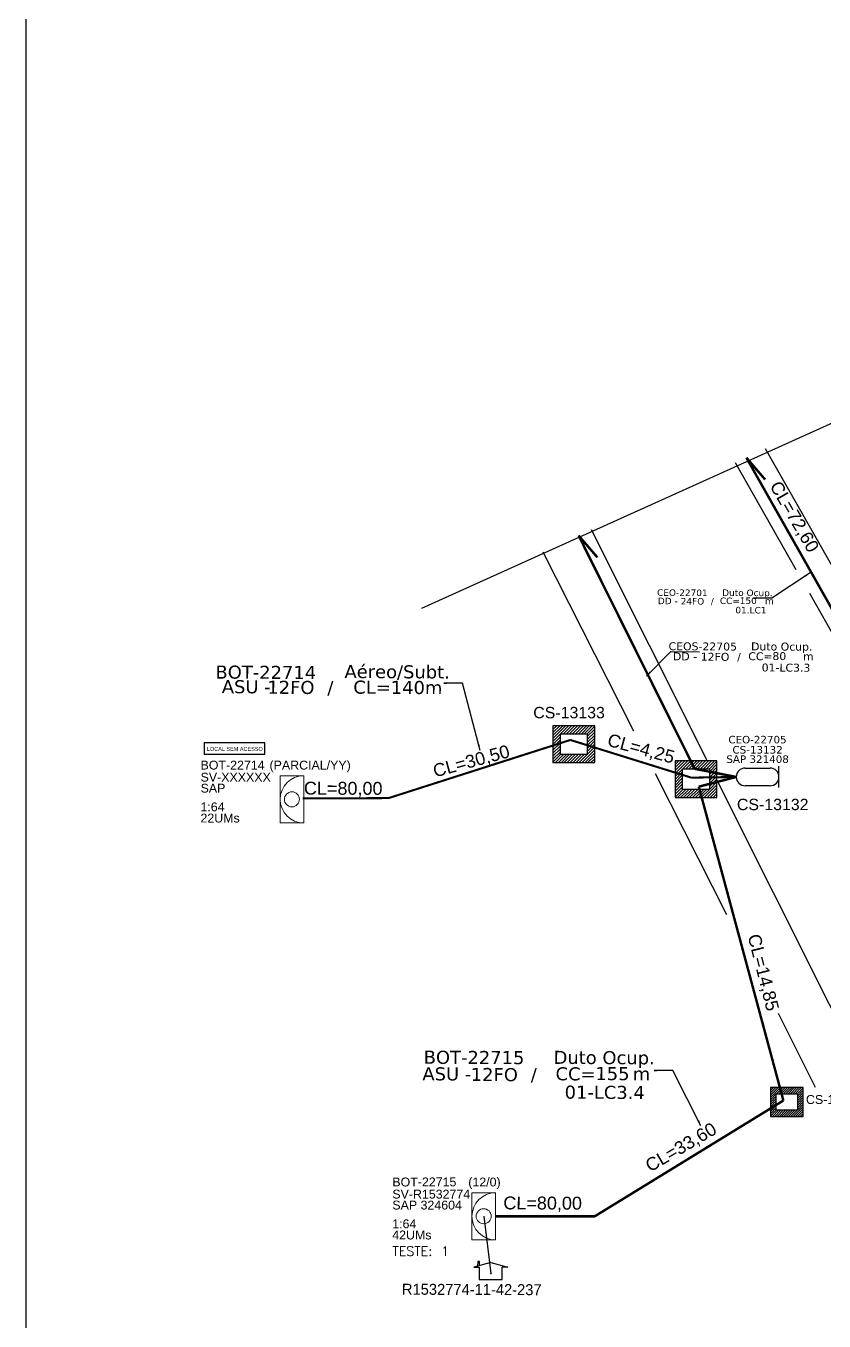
# Model space of a CAD drawing. Header units: inches. Extents: x -143605 to -141670, y 187277 to 187871.
# Drawn here: x -143604.9 to -143468.4, y 187475.1 to 187696.7 of the extents above; entities that cross this region are included whole.
import ezdxf
from ezdxf.enums import TextEntityAlignment as Align

# ---------------------------------------------------------------- set-up
doc = ezdxf.new("R2010")
doc.units = ezdxf.units.IN
doc.header["$MEASUREMENT"] = 0
for name, color, linetype in [('10.0-Cartográfico', 252, 'Continuous'), ('10.1-Caixas Subterrâneas', 5, 'Continuous'), ('20.4-CEOS', 1, 'Continuous'), ('20.5-CEO', 1, 'Continuous'), ('CAP a instalar', 1, 'Continuous'), ('label_cabos', 7, 'Continuous'), ('Meio Fio', 7, 'Continuous'), ('Metragem', 92, 'Continuous'), ('Surveys Casinhas', 7, 'Continuous'), ('Surveys legendas', 7, 'Continuous')]:
    doc.layers.add(name, color=color, linetype=linetype)
doc.layers.add("20.0-LEGENDA DOS CDO'S", color=1, linetype='Continuous', lineweight=0)
doc.layers.add('20.1-CDO_INTERIOR', color=1, linetype='Continuous', lineweight=0)
doc.styles.add('ARIAL', font='arial.ttf')
doc.styles.add('DIGICADE', font='arial.ttf')
doc.styles.add('ROMANS', font='ROMANS.SHX', dxfattribs={"height": 2.5})
doc.styles.add('siredit', font='verdana.ttf')
doc.dimstyles.new('CC', dxfattribs={"dimtxt": 1, "dimasz": 2, "dimexe": 0.18, "dimexo": 0.0625, "dimgap": 0.09, "dimtad": 0, "dimdec": 0, "dimrnd": 1, "dimzin": 0, "dimdsep": 46, "dimtxsty": 'siredit', "dimblk": 'NONE', "dimcen": 0, "dimse1": 1, "dimse2": 1, "dimsd1": 1, "dimsd2": 1, "dimclrt": 7, "dimadec": 0, "dimazin": 0, "dimtfac": 1, "dimtdec": 0, "dimtofl": 0, "dimtmove": 0, "dimatfit": 3, "dimfxl": 0, "dimtolj": 1, "dimtzin": 0, "dimarcsym": 0})

# ---------------------------------------------------------------- blocks, each defined once
blk = doc.blocks.new('SURVEY_SURVEY')
at = {"layer": 'Surveys Casinhas'}
for p, q in [((0, 0.000019), (-0.0000189, 0.0000135)), ((0, 0.000019), (0.0000189, 0.0000135)), ((0.0000126, 0.0000198), (0.0000146, 0.0000198)), ((0.0000126, 0.0000154), (0.0000126, 0.0000198)), ((0.0000146, 0.0000198), (0.0000146, 0.0000148)), ((-0.0000189, 0.0000135), (-0.0000129, 0.0000135)), ((-0.0000129, 0), (-0.0000129, 0.0000135)), ((0.0000129, 0), (-0.0000129, 0)), ((0.0000189, 0.0000135), (0.0000129, 0.0000135)), ((0.0000129, 0.0000135), (0.0000129, 0))]:
    blk.add_line(p, q, dxfattribs=at)
blk.add_point((0, 0.0000067), dxfattribs=at)
blk = doc.blocks.new('Inst CDOI-64')
at = {"layer": '20.1-CDO_INTERIOR', "color": 1, "lineweight": 18}
blk.add_lwpolyline([(-2.12, -2.13), (-2.12, 2.12), (0, 2.12), (0.01, -2.13)], close=True, dxfattribs=at)
blk.add_circle((-1.06, 0), 0.68, dxfattribs=at)
blk.add_arc((0.01, 0), 2.13, 90.0276, 270.0276, dxfattribs=at)
at = {"layer": "20.0-LEGENDA DOS CDO'S"}
for tag, p, style, flags in [('ID_ATIVIDADE', (-9.3, 3.78), 'ARIAL', 3), ('FATOR', (-1.5, 3.78), 'ARIAL', 1), ('QTDE', (-9.18, -3.66), 'DIGICADE', 3)]:
    blk.add_attdef(tag, p, '', height=0.8, rotation=0.118, dxfattribs=dict(at, style=style, flags=flags))
at = {"layer": "20.0-LEGENDA DOS CDO'S", "style": 'ARIAL'}
for tag, p, rotation in [('SURVEY', (-9.3, 1.6), 359.9724), ('FID', (-9.3, 2.69), 0.118), ('SAP', (-9.3, 0.61), 359.9724), ('1:XX', (-9.31, -1.08), 359.9724), ('UMS', (-9.31, -2.09), 359.9724)]:
    blk.add_attdef(tag, p, '', height=0.8, rotation=rotation, dxfattribs=at)
blk.add_attdef('FIBRAS_UTILIZADAS', text='', height=0.8, rotation=359.9724, dxfattribs=at).set_placement((-0.99, 2.69), align=Align.CENTER)
blk = doc.blocks.new('Teste  FTTH')
at = {"color": 0, "lineweight": 0, "style": 'ROMANS'}
for tag, p in [('TESTE', (-2.302, -0.29)), ('QTDE', (0.212, -0.29))]:
    blk.add_attdef(tag, p, '', height=0.48, dxfattribs=at)
for tag, p, flags in [('FID', (-2.227, -1.253), 1), ('FATOR', (-2.227, -2.028), 3), ('ID_ATIVIDADE', (-2.227, -2.716), 3)]:
    blk.add_attdef(tag, p, '', height=0.48, dxfattribs=dict(at, flags=flags))
blk = doc.blocks.new('CDOI_CT_ESQ')
at = {"layer": '20.1-CDO_INTERIOR', "color": 8, "lineweight": 18}
blk.add_lwpolyline([(-2.12, -2.13), (-2.12, 2.12), (0, 2.12), (0.01, -2.13)], close=True, dxfattribs=at)
blk.add_circle((-1.06, 0), 0.68, dxfattribs=at)
blk.add_arc((0.01, 0), 2.13, 90.0276, 270.0276, dxfattribs=at)
at = {"layer": "20.0-LEGENDA DOS CDO'S", "color": 8, "style": 'ARIAL'}
for tag, p in [('CDO_N', (-9.3, 2.69)), ('SURVEY', (-9.3, 1.6)), ('SAP', (-9.3, 0.61)), ('1:XX', (-9.31, -1.08)), ('UMS', (-9.31, -2.09))]:
    blk.add_attdef(tag, p, '', height=0.8, rotation=359.9724, dxfattribs=at)
blk.add_attdef('FIBRAS_UTILIZADAS', text='', height=0.8, rotation=359.9724, dxfattribs=at).set_placement((-1.59, 2.69), align=Align.CENTER)
blk = doc.blocks.new('*X11')
at = {"color": 0, "linetype": 'Continuous'}
for p, q in [((-1.25, 0.34099), (-0.49099, 1.1)), ((-1.25, 0.517767), (-0.667767, 1.1)), ((-1.25, 0.694544), (-0.844544, 1.1)), ((-1.25, 0.87132), (-1.02132, 1.1)), ((-1.25, 1.048097), (-1.198097, 1.1)), ((-0.789214, 0.625), (-0.314214, 1.1)), ((-0.612437, 0.625), (-0.137437, 1.1)), ((-0.43566, 0.625), (0.03934, 1.1)), ((-0.258883, 0.625), (0.216117, 1.1)), ((-0.082107, 0.625), (0.392893, 1.1)), ((0.09467, 0.625), (0.56967, 1.1)), ((0.271447, 0.625), (0.746447, 1.1)), ((0.448223, 0.625), (0.923223, 1.1)), ((0.625, 0.625), (1.1, 1.1)), ((0.801777, 0.625), (1.25, 1.073223)), ((0.8035, 0.449947), (1.25, 0.896447)), ((-1.25, 0.164214), (-0.8035, 0.610714)), ((-1.25, -0.012563), (-0.8035, 0.433937)), ((-1.25, -0.18934), (-0.8035, 0.25716)), ((-1.25, -0.366117), (-0.8035, 0.080383)), ((0.8035, 0.27317), (1.25, 0.71967)), ((0.8035, 0.096393), (1.25, 0.542893)), ((0.8035, -0.080383), (1.25, 0.366117)), ((0.8035, -0.25716), (1.25, 0.18934)), ((0.8035, -0.433937), (1.25, 0.012563)), ((-1.25, -0.542893), (-0.8035, -0.096393)), ((-1.25, -0.71967), (-0.8035, -0.27317)), ((-1.25, -0.896447), (-0.8035, -0.449947)), ((-1.25, -1.073223), (-0.801777, -0.625)), ((-1.1, -1.1), (-0.625, -0.625)), ((-0.923223, -1.1), (-0.448223, -0.625)), ((-0.746447, -1.1), (-0.271447, -0.625)), ((-0.56967, -1.1), (-0.09467, -0.625)), ((-0.392893, -1.1), (0.082107, -0.625)), ((-0.216117, -1.1), (0.258883, -0.625)), ((-0.03934, -1.1), (0.43566, -0.625)), ((0.137437, -1.1), (0.612437, -0.625)), ((0.314214, -1.1), (0.789214, -0.625)), ((0.49099, -1.1), (1.25, -0.34099)), ((0.667767, -1.1), (1.25, -0.517767)), ((0.8035, -0.610714), (1.25, -0.164214)), ((0.844544, -1.1), (1.25, -0.694544)), ((1.02132, -1.1), (1.25, -0.87132)), ((1.198097, -1.1), (1.25, -1.048097))]:
    blk.add_line(p, q, dxfattribs=at)
blk = doc.blocks.new('MANHOLE_MQ')
at = {"color": 0, "linetype": 'Continuous'}
for p, q in [((0.00000623, 0.00000569), (-0.00000627, 0.00000569)), ((-0.00000627, 0.00000569), (-0.00000627, -0.00000531)), ((0.00000623, -0.00000531), (0.00000623, 0.00000569)), ((-0.00000404, 0.00000331), (0.00000399, 0.00000331)), ((-0.00000404, -0.00000294), (-0.00000404, 0.00000331)), ((0.00000399, 0.00000331), (0.00000399, -0.00000294)), ((0.00000399, -0.00000294), (-0.00000404, -0.00000294)), ((0.00000399, -0.00000294), (0.00000399, -0.00000294)), ((-0.00000627, -0.00000531), (0.00000623, -0.00000531))]:
    blk.add_line(p, q, dxfattribs=at)
at = {"color": 0, "linetype": 'Continuous', "xscale": 5e-06, "yscale": 5e-06, "zscale": 1e-05}
blk.add_blockref('*X11', (-0.00000002, 0.00000019), dxfattribs=at)
blk = doc.blocks.new('LEGENDA DOS CABOS')
at = {"layer": 'label_cabos', "color": 0, "style": 'siredit'}
for tag, p in [('ID', (4.24, 1.63)), ('XX', (14.307, 1.673)), ('TIPO_CABO', (2.74, 0.522)), ('CABO', (6.163, 0.475)), ('/', (9.192, 0.475)), ('METROS', (14.358, 0.475))]:
    blk.add_attdef(tag, text='', height=1, rotation=359.69001, dxfattribs=at).set_placement(p, align=Align.MIDDLE_CENTER)
blk = doc.blocks.new('_None')
blk = doc.blocks.new('Inst CB DT OCUP CFOA-SM-ASU-120-S-12')
at = {"layer": 'label_cabos', "color": 0, "style": 'siredit'}
for tag, flags, p in [('ID_ATIVIDADE', 3, (1.314, 2.672)), ('FATOR', 1, (11.56, 2.551))]:
    blk.add_attdef(tag, text='', height=1, rotation=359.69001, dxfattribs=dict(at, flags=flags)).set_placement(p, align=Align.MIDDLE_CENTER)
for tag, p in [('DESTINO_CABO', (3.131, 1.262)), ('TIPO_CABO', (13.108, 1.245)), ('TIPO_CABO', (1.262, -0.005)), ('CABO', (4.686, -0.052)), ('/', (7.714, -0.052)), ('LANCE', (10.909, 0.002)), ('UND', (15.964, 0.002)), ('FID', (13.148, -1.414))]:
    blk.add_attdef(tag, text='', height=1, rotation=359.69001, dxfattribs=at).set_placement(p, align=Align.MIDDLE_CENTER)
blk.add_attdef('QTDE', (12.429, -0.475), '', height=1, rotation=359.69001, dxfattribs=at)
blk = doc.blocks.new('Inst CB DT OCUP CFOA-SM-DD-G-24')
at = {"layer": 'label_cabos', "color": 0, "style": 'siredit'}
for tag, flags, p in [('ID_ATIVIDADE', 3, (1.31, 2.67)), ('FATOR', 1, (11.56, 2.55))]:
    blk.add_attdef(tag, text='', height=1, rotation=359.69, dxfattribs=dict(at, flags=flags)).set_placement(p, align=Align.MIDDLE_CENTER)
for tag, p in [('TIPO_CABO', (1.11, 0)), ('DESTINO_CABO', (3.13, 1.26)), ('CABO', (4.69, -0.05)), ('/', (7.71, -0.05)), ('LANCE', (10.41, 0.02)), ('TIPO_CABO', (13.11, 1.24)), ('UND', (16.46, 0)), ('FID', (13.65, -1.41))]:
    blk.add_attdef(tag, text='', height=1, rotation=359.69, dxfattribs=at).set_placement(p, align=Align.MIDDLE_CENTER)
blk.add_attdef('QTDE', (11.93, -0.45), '', height=1, rotation=359.69, dxfattribs=at)
blk = doc.blocks.new('Inst CB DT OCUP CFOA-SM-DD-S-12')
at = {"layer": 'label_cabos', "color": 0, "style": 'siredit'}
for tag, flags, p in [('ID_ATIVIDADE', 3, (1.31, 2.67)), ('FATOR', 1, (11.56, 2.55))]:
    blk.add_attdef(tag, text='', height=1, rotation=359.69, dxfattribs=dict(at, flags=flags)).set_placement(p, align=Align.MIDDLE_CENTER)
for tag, p in [('DESTINO_CABO', (3.13, 1.26)), ('TIPO_CABO', (13.11, 1.24)), ('TIPO_CABO', (1.11, 0)), ('CABO', (4.69, -0.05)), ('/', (7.71, -0.05)), ('LANCE', (10.41, 0.02)), ('UND', (16.46, 0)), ('FID', (13.65, -1.41))]:
    blk.add_attdef(tag, text='', height=1, rotation=359.69, dxfattribs=at).set_placement(p, align=Align.MIDDLE_CENTER)
blk.add_attdef('QTDE', (11.93, -0.45), '', height=1, rotation=359.69, dxfattribs=at)

msp = doc.modelspace()

# ---------------------------------------------------------------- linework, layer by layer
for points in [[(-143604.88, 187276.97), (-142766.31, 187276.97), (-142766.31, 187870.97), (-143604.88, 187870.97), (-143604.88, 187276.97)], [(-143537.18, 187597.08), (-143325.38, 187692.77)], [(-143477.29, 187598.81), (-143480.46, 187598.82), (-143480, 187598.82)], [(-143494.58, 187589.67), (-143489.64, 187589.64), (-143489.64, 187589.64)], [(-143530.2, 187584.25), (-143533.37, 187584.26), (-143532.91, 187584.26)], [(-143494.25, 187517.98), (-143497.42, 187517.99), (-143496.97, 187517.99)], [(-143526.57, 187493.04), (-143525.38, 187483.28)]]:
    msp.add_lwpolyline(points)
at = {"layer": '10.0-Cartográfico'}
for points in [[(-143449.2, 187573.01), (-143478.39, 187624.37)], [(-143473.11, 187603.65), (-143483.53, 187621.98)], [(-143508.18, 187610.54), (-143488.35, 187570.98)], [(-143500.9, 187576.05), (-143516.43, 187606.71)], [(-143458.19, 187577.39), (-143470.82, 187599.62)], [(-143484.98, 187544.64), (-143497.2, 187568.75)], [(-143486.68, 187567.65), (-143438.64, 187471.82), (-143434.99, 187463.44), (-143434.38, 187455.5), (-143436.82, 187449.39), (-143453.54, 187442.54)], [(-143469.82, 187515.08), (-143476.18, 187527.73)]]:
    msp.add_lwpolyline(points, dxfattribs=at)
at = {"layer": '20.5-CEO', "color": 5}
for p, q in [((-143481.86, 187569.74), (-143477.6, 187569.74)), ((-143477.6, 187566.7), (-143481.86, 187566.7))]:
    msp.add_line(p, q, dxfattribs=at)
msp.add_lwpolyline([(-143476.08, 187566.39), (-143476.08, 187570.05)], dxfattribs=at)
for centre, start, end in [((-143481.86, 187568.22), 90, 270), ((-143477.6, 187568.22), 270, 90)]:
    msp.add_arc(centre, 1.52, start, end, dxfattribs=at)
at = {"layer": 'CAP a instalar', "color": 0, "ltscale": 5, "const_width": 0.421}
for points in [[(-143481.66, 187622.85), (-143452.83, 187571.89)], [(-143481.66, 187622.85), (-143478.44, 187619.11)], [(-143490.5, 187569.62), (-143490.5, 187569.62), (-143510.35, 187609.53)], [(-143510.35, 187609.53), (-143507.13, 187605.79)], [(-143483.38, 187568.22), (-143490.5, 187569.62)]]:
    msp.add_lwpolyline(points, dxfattribs=at)
at = {"layer": 'CAP a instalar', "color": 251, "ltscale": 5, "const_width": 0.353}
for points in [[(-143542.85, 187564.6), (-143511.76, 187574.55)], [(-143511.76, 187574.55), (-143491.06, 187568.1)], [(-143483.38, 187568.22), (-143491.06, 187568.1)], [(-143557.54, 187564.54), (-143542.85, 187564.6)]]:
    msp.add_lwpolyline(points, dxfattribs=at)
at = {"layer": 'CAP a instalar', "ltscale": 5, "const_width": 0.421}
for points in [[(-143483.38, 187568.22), (-143489.79, 187566.56)], [(-143475.32, 187512.85), (-143489.79, 187566.56)], [(-143524.56, 187493.04), (-143507.59, 187493.04), (-143475.32, 187512.85)]]:
    msp.add_lwpolyline(points, dxfattribs=at)
at = {"layer": 'Meio Fio', "color": 3}
msp.add_lwpolyline([(-143564.04, 187574.03), (-143574.39, 187574.03), (-143574.39, 187572.11), (-143564.04, 187572.11)], close=True, dxfattribs=at)

# ---------------------------------------------------------------- block references
at = {"color": 0, "lineweight": 0}
ref = msp.add_blockref('Inst CB DT OCUP CFOA-SM-DD-G-24', (-143496.09, 187598.34), dxfattribs=dict(at, xscale=1.115205898575368, yscale=1.115205898699059, zscale=1.115205898622318))
ref.add_attrib('DESTINO_CABO', 'CEO-22701', dxfattribs={"layer": 'label_cabos', "color": 0, "height": 1.115, "rotation": 359.69, "style": 'siredit'}).set_placement((-143492.6, 187599.75), align=Align.MIDDLE_CENTER)
ref.add_attrib('TIPO_CABO', 'Duto Ocup.', dxfattribs={"layer": 'label_cabos', "color": 0, "height": 1.115, "rotation": 359.69, "style": 'siredit'}).set_placement((-143481.47, 187599.73), align=Align.MIDDLE_CENTER)
ref.add_attrib('/', '/', dxfattribs={"layer": 'label_cabos', "color": 0, "height": 1.12, "rotation": 359.69, "style": 'siredit'}).set_placement((-143487.49, 187598.28), align=Align.MIDDLE_CENTER)
ref.add_attrib('FID', '01.LC1', dxfattribs={"layer": 'label_cabos', "color": 0, "height": 1.115, "rotation": 359.69, "style": 'siredit'}).set_placement((-143480.87, 187596.76), align=Align.MIDDLE_CENTER)
ref.add_attrib('LANCE', 'CC=', dxfattribs={"layer": 'label_cabos', "color": 0, "height": 1.115, "rotation": 359.69, "style": 'siredit'}).set_placement((-143484.48, 187598.36), align=Align.MIDDLE_CENTER)
ref.add_attrib('UND', 'm', dxfattribs={"layer": 'label_cabos', "color": 0, "height": 1.12, "rotation": 359.69, "style": 'siredit'}).set_placement((-143477.73, 187598.34), align=Align.MIDDLE_CENTER)
ref.add_attrib('CABO', '24FO', dxfattribs={"layer": 'label_cabos', "color": 0, "height": 1.115, "rotation": 359.69, "style": 'siredit'}).set_placement((-143490.87, 187598.28), align=Align.MIDDLE_CENTER)
ref.add_attrib('TIPO_CABO', 'DD - ', dxfattribs={"layer": 'label_cabos', "color": 0, "height": 1.115, "rotation": 359.69, "style": 'siredit'}).set_placement((-143494.85, 187598.33), align=Align.MIDDLE_CENTER)
ref.add_attrib('QTDE', '150', (-143482.79, 187597.83), dxfattribs={"layer": 'label_cabos', "color": 0, "height": 1.115, "rotation": 359.69, "style": 'siredit'})
ref = msp.add_blockref('Inst CB DT OCUP CFOA-SM-DD-S-12', (-143493.36, 187588.85), dxfattribs=dict(at, xscale=1.354620386693568, yscale=1.354620386613532, zscale=1.541898206716615))
ref.add_attrib('DESTINO_CABO', 'CEOS-22705', dxfattribs={"layer": 'label_cabos', "color": 0, "height": 1.355, "rotation": 359.69, "style": 'siredit', "oblique": 360}).set_placement((-143489.11, 187590.56), align=Align.MIDDLE_CENTER)
ref.add_attrib('TIPO_CABO', 'Duto Ocup.', dxfattribs={"layer": 'label_cabos', "color": 0, "height": 1.355, "rotation": 359.69, "style": 'siredit', "oblique": 360}).set_placement((-143475.6, 187590.53), align=Align.MIDDLE_CENTER)
ref.add_attrib('/', '/', dxfattribs={"layer": 'label_cabos', "color": 0, "height": 1.35, "rotation": 359.69, "style": 'siredit', "oblique": 360}).set_placement((-143482.91, 187588.78), align=Align.MIDDLE_CENTER)
ref.add_attrib('FID', '01-LC3.3', dxfattribs={"layer": 'label_cabos', "color": 0, "height": 1.355, "rotation": 359.69, "style": 'siredit', "oblique": 360}).set_placement((-143474.87, 187586.93), align=Align.MIDDLE_CENTER)
ref.add_attrib('LANCE', 'CC=', dxfattribs={"layer": 'label_cabos', "color": 0, "height": 1.355, "rotation": 359.69, "style": 'siredit', "oblique": 360}).set_placement((-143479.25, 187588.87), align=Align.MIDDLE_CENTER)
ref.add_attrib('UND', 'm', dxfattribs={"layer": 'label_cabos', "color": 0, "height": 1.35, "rotation": 359.69, "style": 'siredit', "oblique": 360}).set_placement((-143471.05, 187588.85), align=Align.MIDDLE_CENTER)
ref.add_attrib('CABO', '12FO', dxfattribs={"layer": 'label_cabos', "color": 0, "height": 1.355, "rotation": 359.69, "style": 'siredit', "oblique": 360}).set_placement((-143487.01, 187588.78), align=Align.MIDDLE_CENTER)
ref.add_attrib('TIPO_CABO', 'DD - ', dxfattribs={"layer": 'label_cabos', "color": 0, "height": 1.355, "rotation": 359.69, "style": 'siredit', "oblique": 360}).set_placement((-143491.85, 187588.84), align=Align.MIDDLE_CENTER)
ref.add_attrib('QTDE', '80', (-143477.2, 187588.23), dxfattribs={"layer": 'label_cabos', "color": 0, "height": 1.355, "rotation": 359.69, "style": 'siredit', "oblique": 360})
at = {"color": 0, "lineweight": 0, "xscale": 1.896150226632016, "yscale": 1.896150226632016, "zscale": 1.896150226637121}
msp.add_blockref('Inst CDOI-64', (-143524.57, 187493.05), dxfattribs=at).add_auto_attribs({'FIBRAS_UTILIZADAS': '(12/0)', 'SURVEY': 'SV-R1532774', 'SAP': 'SAP 324604', '1:XX': '1:64', 'UMS': '42UMs', 'FID': 'BOT-22715'})
at = {"layer": '10.1-Caixas Subterrâneas', "color": 30, "rotation": 180.0000000000632}
for p, xscale, yscale, zscale in [((-143511.17, 187573.94), 572581.5684218126, 572581.5684218126, 572581.5684218126), ((-143490.27, 187567.94), 572581.5684218126, 572581.5684218126, 572581.5684218126), ((-143474.74, 187512.69), 449878.832750941, 449878.832750941, 449878.832750941)]:
    msp.add_blockref('MANHOLE_MQ', p, dxfattribs=dict(at, xscale=xscale, yscale=yscale, zscale=zscale))
at = {"layer": "20.0-LEGENDA DOS CDO'S", "lineweight": 0, "xscale": 3.319210971704175, "yscale": 3.319210971647407, "zscale": 3.319210971728266, "rotation": 0.0040785614362228}
msp.add_blockref('Teste  FTTH', (-143534.56, 187487.25), dxfattribs=at).add_auto_attribs({'TESTE': 'TESTE:', 'QTDE': '1'})
at = {"layer": '20.1-CDO_INTERIOR', "xscale": 1.896149527558009, "yscale": 1.896149527558009, "zscale": 1.896149527559055}
msp.add_blockref('CDOI_CT_ESQ', (-143557.37, 187564.39), dxfattribs=at).add_auto_attribs({'CDO_N': 'BOT-22714', 'FIBRAS_UTILIZADAS': '              (PARCIAL/YY)', 'SURVEY': 'SV-XXXXXX', 'SAP': 'SAP', '1:XX': '1:64', 'UMS': '22UMs'})
at = {"layer": 'label_cabos', "color": 0, "lineweight": 0, "xscale": 2.231910187212633, "yscale": 2.231910187125322, "zscale": 2.231910187220805}
msp.add_blockref('LEGENDA DOS CABOS', (-143573.31, 187582.49), dxfattribs=at).add_auto_attribs({'ID': 'BOT-22714', 'CABO': '12FO', 'METROS': 'CL=140m', 'XX': 'Aéreo/Subt.', '/': '/', 'TIPO_CABO': 'ASU -'})
at = {"layer": 'label_cabos', "color": 0, "lineweight": 0}
ref = msp.add_blockref('Inst CB DT OCUP CFOA-SM-ASU-120-S-12', (-143535.22, 187517.42), dxfattribs=dict(at, xscale=2.231911417315131, yscale=2.231911417395167, zscale=1.269388073994601))
ref.add_attrib('DESTINO_CABO', 'BOT-22715', dxfattribs={"color": 0, "height": 2.232, "rotation": 359.69, "style": 'siredit', "oblique": 360}).set_placement((-143528.23, 187520.23), align=Align.MIDDLE_CENTER)
ref.add_attrib('CABO', '12FO', dxfattribs={"color": 0, "height": 2.232, "rotation": 359.69, "style": 'siredit', "oblique": 360}).set_placement((-143524.76, 187517.3), align=Align.MIDDLE_CENTER)
ref.add_attrib('TIPO_CABO', 'Duto Ocup.', dxfattribs={"color": 0, "height": 2.232, "rotation": 359.69, "style": 'siredit', "oblique": 360}).set_placement((-143505.97, 187520.2), align=Align.MIDDLE_CENTER)
ref.add_attrib('/', '/', dxfattribs={"color": 0, "height": 2.23, "rotation": 359.69, "style": 'siredit', "oblique": 360}).set_placement((-143518.01, 187517.3), align=Align.MIDDLE_CENTER)
ref.add_attrib('TIPO_CABO', 'ASU - ', dxfattribs={"color": 0, "height": 2.232, "rotation": 359.69, "style": 'siredit', "oblique": 360}).set_placement((-143532.4, 187517.41), align=Align.MIDDLE_CENTER)
ref.add_attrib('FID', '01-LC3.4', dxfattribs={"color": 0, "height": 2.232, "rotation": 359.69, "style": 'siredit', "oblique": 360}).set_placement((-143505.88, 187514.26), align=Align.MIDDLE_CENTER)
ref.add_attrib('LANCE', 'CC=', dxfattribs={"color": 0, "height": 2.232, "rotation": 359.69, "style": 'siredit', "oblique": 360}).set_placement((-143510.87, 187517.42), align=Align.MIDDLE_CENTER)
ref.add_attrib('QTDE', '155', (-143507.48, 187516.36), dxfattribs={"color": 0, "height": 2.232, "rotation": 359.69, "style": 'siredit', "oblique": 360})
ref.add_attrib('UND', 'm', dxfattribs={"color": 0, "height": 2.23, "rotation": 359.69, "style": 'siredit', "oblique": 360}).set_placement((-143499.59, 187517.42), align=Align.MIDDLE_CENTER)
at = {"layer": 'Surveys Casinhas', "xscale": -153235.4376532301, "yscale": 153235.4376532342, "zscale": 153235.4376532342, "rotation": 359.8618444730036}
msp.add_blockref('SURVEY_SURVEY', (-143525.38, 187482.25), dxfattribs=at)

# ---------------------------------------------------------------- texts
at = {"color": 3, "insert": (-143573.92, 187573.35), "char_height": 0.6722, "width": 32.9708, "attachment_point": 1, "style": 'ARIAL'}
msp.add_mtext('LOCAL SEM ACESSO', dxfattribs=at)
at = {"layer": '10.1-Caixas Subterrâneas', "color": 30, "style": 'ARIAL'}
for s, height, p in [('CS-13133', 1.947, (-143518.1, 187578.26)), ('CS-13132', 1.947, (-143483.27, 187562.54)), ('CS-13134', 1.53, (-143471.47, 187512.26))]:
    msp.add_text(s, height=height, dxfattribs=at).set_placement(p)
at = {"layer": '20.4-CEOS', "color": 5, "style": 'siredit'}
msp.add_text('CEO-22705', height=1.282, dxfattribs=at).set_placement((-143479.75, 187575.25), align=Align.TOP_CENTER)
at = {"layer": '20.5-CEO', "color": 5, "style": 'siredit'}
for s, p in [('CS-13132', (-143479.73, 187573.51)), ('SAP 321408', (-143479.73, 187571.91))]:
    msp.add_text(s, height=1.287, dxfattribs=at).set_placement(p, align=Align.TOP_CENTER)
at = {"layer": 'Metragem', "style": 'ARIAL'}
for tag, rotation, p in [('CL=72,60', 300.161, (-143474.36, 187612.21)), ('CL=4,25', 344.6182, (-143499.94, 187572.04)), ('CL=30,50', 15.2035, (-143528.42, 187569.89)), ('CL=80,00', 359.8065, (-143550.61, 187565.18)), ('CL=14,85', 284.2616, (-143479.79, 187534.5)), ('CL=33,60', 30.3428, (-143492.3, 187503.94)), ('CL=80,00', 359.8065, (-143516.5, 187494.21))]:
    msp.add_attdef(tag, text='(XX/YY)', height=2.205, rotation=rotation, dxfattribs=at).set_placement(p, align=Align.CENTER)
at = {"layer": 'Surveys legendas'}
msp.add_text('R1532774-11-42-237', height=1.879, rotation=359.7837, dxfattribs=at).set_placement((-143540.57, 187479.63))

# ---------------------------------------------------------------- leaders
at = {"layer": 'label_cabos'}
for points in [[(-143470.74, 187603.16), (-143477.29, 187598.81)], [(-143498.76, 187585.49), (-143494.58, 187589.67)], [(-143527.18, 187572.75), (-143530.2, 187584.25)], [(-143489.42, 187508.52), (-143494.25, 187517.98)]]:
    msp.add_leader(points, dimstyle='CC', override={"dimasz": 1, "dimgap": 0.09, "dimtad": 0}, dxfattribs=at)

doc.saveas('drawing.dxf')
